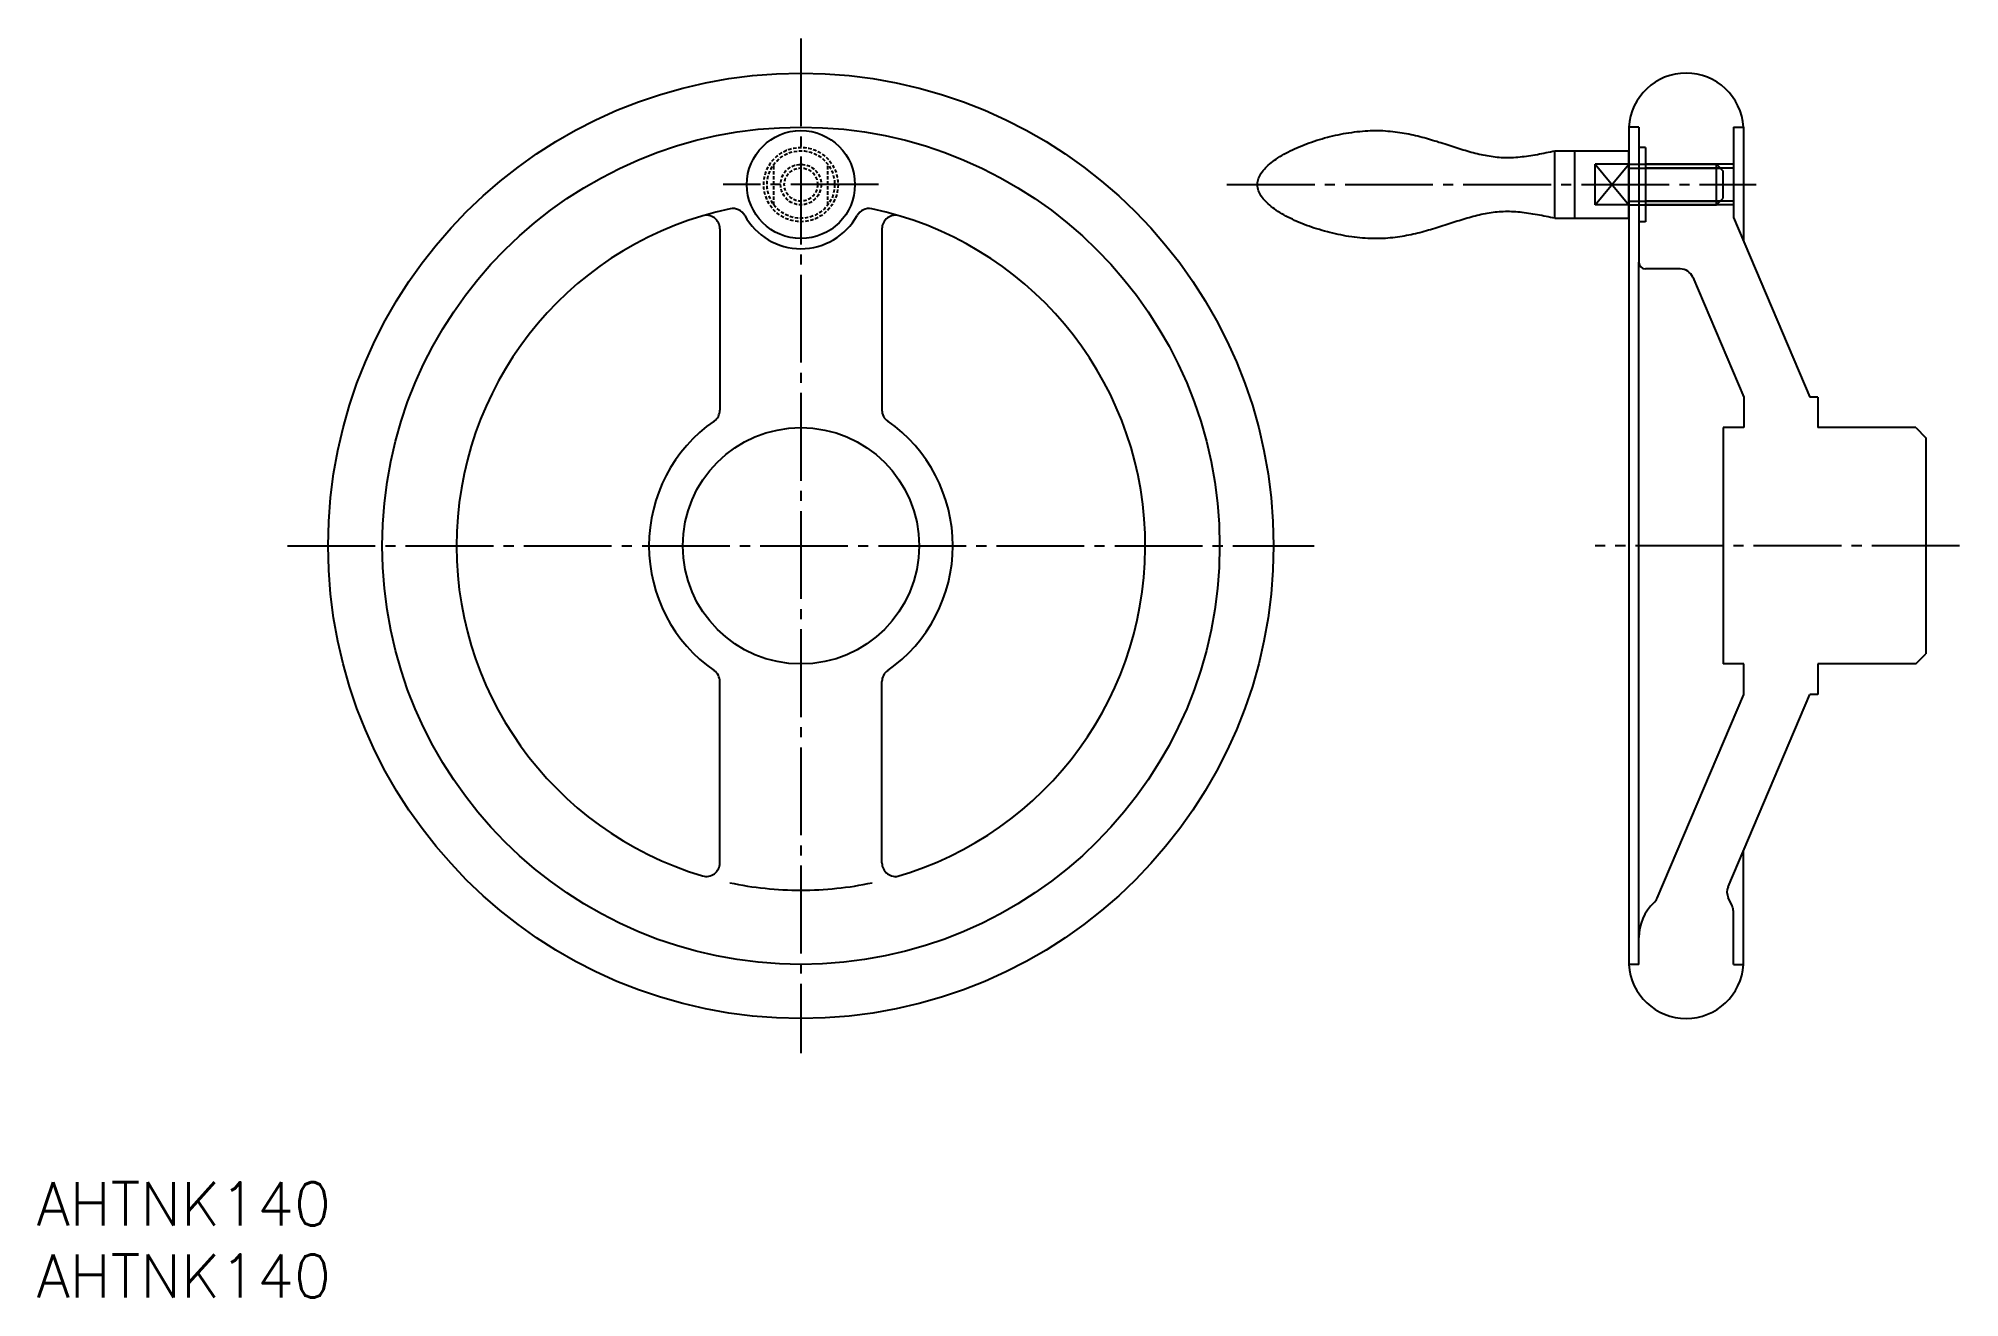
# Model space of a CAD drawing. Extents: x 116 to 400, y 860 to 1046.
import ezdxf

# ---------------------------------------------------------------- set-up
doc = ezdxf.new("R2010")
doc.units = 0
doc.header["$MEASUREMENT"] = 0
doc.linetypes.add('CENTER', pattern=[17.5, 13, -1.5, 1.5, -1.5])
doc.linetypes.add('DASHED', pattern=[0.75, 0.5, -0.25])
doc.layers.get('0').update_dxf_attribs({"linetype": 'CONTINUOUS'})
doc.layers.add('CENTER', color=1, linetype='CENTER')
doc.styles.get("Standard").update_dxf_attribs({"font": 'txt.shx', "bigfont": '@extfont2.shx'})

msp = doc.modelspace()

# ---------------------------------------------------------------- linework, layer by layer
at = {"color": 7, "linetype": 'Continuous'}
for p, q in [((351.15, 1033.3), (351.14, 909.3)), ((352.64, 1033.3), (351.15, 1033.3)), ((352.64, 1033.3), (352.64, 1013.3)), ((366.64, 1033.3), (366.64, 1019.94)), ((366.64, 1033.3), (368.12, 1033.3)), ((368.12, 1033.3), (368.12, 1016.44)), ((353.63, 1030.3), (352.64, 1030.3)), ((353.63, 1030.3), (353.63, 1019.3)), ((340.2, 1029.8), (351.15, 1029.8)), ((340.2, 1019.8), (340.2, 1029.8)), ((343.15, 1019.8), (343.15, 1029.8)), ((351.15, 1027.8), (346.15, 1027.8)), ((346.15, 1021.8), (346.15, 1027.8)), ((351.15, 1019.8), (351.15, 1029.8)), ((351.15, 1027.8), (364.15, 1027.8)), ((366.64, 1027.25), (353.63, 1027.25)), ((364.15, 1027.8), (365.15, 1026.8)), ((364.15, 1021.8), (364.15, 1027.8)), ((365.15, 1022.8), (365.15, 1026.8)), ((351.15, 1021.8), (346.15, 1021.8)), ((351.15, 1021.8), (364.15, 1021.8)), ((366.64, 1022.34), (353.63, 1022.34)), ((364.15, 1021.8), (365.15, 1022.8)), ((340.2, 1019.8), (351.15, 1019.8)), ((353.63, 1019.3), (352.64, 1019.3)), ((366.64, 1019.94), (377.95, 993.3)), ((216.55, 1018.25), (216.55, 991.4)), ((240.55, 1018.25), (240.55, 991.4)), ((352.64, 909.3), (352.64, 1013.3)), ((358.78, 1012.3), (353.64, 1012.3)), ((360.62, 1011.08), (368.17, 993.3)), ((368.17, 993.3), (368.17, 988.8)), ((379.14, 993.3), (377.95, 993.3)), ((379.14, 993.3), (379.14, 988.8)), ((365.14, 988.8), (365.14, 953.8)), ((368.17, 988.8), (365.14, 988.8)), ((393.64, 988.8), (379.14, 988.8)), ((393.64, 988.8), (395.14, 987.3)), ((395.14, 987.3), (395.14, 955.3)), ((368.17, 953.8), (365.14, 953.8)), ((368.17, 949.3), (368.17, 953.8)), ((393.64, 953.8), (379.14, 953.8)), ((379.14, 953.8), (379.14, 949.3)), ((393.64, 953.8), (395.14, 955.3)), ((216.55, 924.34), (216.55, 951.19)), ((240.55, 924.34), (240.55, 951.19)), ((355.36, 919.11), (368.17, 949.3)), ((365.85, 920.81), (377.95, 949.3)), ((379.14, 949.3), (377.95, 949.3)), ((368.12, 909.3), (368.12, 926.15)), ((366.44, 918.01), (365.89, 919.16)), ((366.64, 909.3), (366.64, 917.15)), ((352.64, 909.3), (351.15, 909.3)), ((366.64, 909.3), (368.12, 909.3))]:
    msp.add_line(p, q, dxfattribs=at)
at = {"color": 3, "linetype": 'DASHED'}
for p, q in [((224.55, 1021.8), (224.55, 1027.8)), ((232.55, 1021.8), (232.55, 1027.8))]:
    msp.add_line(p, q, dxfattribs=at)
at = {"color": 3, "linetype": 'Continuous'}
for p, q in [((346.15, 1027.8), (351.15, 1021.8)), ((346.15, 1021.8), (351.15, 1027.8)), ((351.15, 1027.25), (364.69, 1027.25)), ((366.64, 1027.8), (353.63, 1027.8)), ((351.15, 1022.34), (364.69, 1022.34)), ((366.64, 1021.8), (353.63, 1021.8))]:
    msp.add_line(p, q, dxfattribs=at)
at = {"color": 7, "linetype": 'Continuous'}
msp.add_polyline3d([(340.2, 1019.8, 0), (339.88, 1019.86, 0), (339.55, 1019.93, 0), (339.23, 1020, 0), (338.9, 1020.07, 0), (338.58, 1020.13, 0), (338.25, 1020.2, 0), (337.93, 1020.26, 0), (337.61, 1020.32, 0), (337.29, 1020.38, 0), (336.96, 1020.43, 0), (336.64, 1020.48, 0), (336.32, 1020.53, 0), (336, 1020.58, 0), (335.68, 1020.62, 0), (335.36, 1020.66, 0), (335.05, 1020.7, 0), (334.73, 1020.73, 0), (334.42, 1020.75, 0), (334.1, 1020.77, 0), (333.79, 1020.78, 0), (333.48, 1020.79, 0), (333.17, 1020.8, 0), (332.87, 1020.79, 0), (332.56, 1020.78, 0), (332.26, 1020.77, 0), (331.95, 1020.75, 0), (331.65, 1020.72, 0), (331.35, 1020.69, 0), (331.05, 1020.65, 0), (330.75, 1020.61, 0), (330.45, 1020.56, 0), (330.15, 1020.51, 0), (329.86, 1020.46, 0), (329.56, 1020.4, 0), (329.27, 1020.34, 0), (328.97, 1020.27, 0), (328.68, 1020.2, 0), (328.38, 1020.13, 0), (328.09, 1020.05, 0), (327.79, 1019.97, 0), (327.5, 1019.89, 0), (327.2, 1019.81, 0), (326.91, 1019.72, 0), (326.61, 1019.63, 0), (326.32, 1019.54, 0), (326.02, 1019.45, 0), (325.73, 1019.36, 0), (325.43, 1019.26, 0), (325.13, 1019.17, 0), (324.84, 1019.07, 0), (324.54, 1018.97, 0), (324.24, 1018.88, 0), (323.94, 1018.78, 0), (323.63, 1018.68, 0), (323.33, 1018.59, 0), (323.03, 1018.49, 0), (322.72, 1018.39, 0), (322.41, 1018.3, 0), (322.1, 1018.2, 0), (321.79, 1018.11, 0), (321.48, 1018.02, 0), (321.17, 1017.93, 0), (320.85, 1017.84, 0), (320.53, 1017.76, 0), (320.21, 1017.67, 0), (319.89, 1017.59, 0), (319.57, 1017.52, 0), (319.24, 1017.44, 0), (318.91, 1017.37, 0), (318.58, 1017.3, 0), (318.25, 1017.23, 0), (317.91, 1017.17, 0), (317.57, 1017.11, 0), (317.23, 1017.06, 0), (316.88, 1017.01, 0), (316.54, 1016.96, 0), (316.19, 1016.92, 0), (315.83, 1016.89, 0), (315.47, 1016.86, 0), (315.11, 1016.83, 0), (314.75, 1016.81, 0), (314.38, 1016.8, 0), (314.01, 1016.79, 0), (313.64, 1016.79, 0), (313.26, 1016.79, 0), (312.87, 1016.8, 0), (312.49, 1016.82, 0), (312.1, 1016.85, 0), (311.71, 1016.88, 0), (311.31, 1016.91, 0), (310.91, 1016.96, 0), (310.52, 1017, 0), (310.12, 1017.06, 0), (309.71, 1017.12, 0), (309.31, 1017.18, 0), (308.91, 1017.25, 0), (308.51, 1017.33, 0), (308.1, 1017.41, 0), (307.7, 1017.5, 0), (307.3, 1017.59, 0), (306.9, 1017.69, 0), (306.51, 1017.79, 0), (306.11, 1017.89, 0), (305.72, 1018.01, 0), (305.33, 1018.12, 0), (304.94, 1018.24, 0), (304.56, 1018.36, 0), (304.18, 1018.49, 0), (303.8, 1018.62, 0), (303.43, 1018.76, 0), (303.07, 1018.9, 0), (302.71, 1019.04, 0), (302.35, 1019.19, 0), (302.01, 1019.34, 0), (301.66, 1019.49, 0), (301.33, 1019.65, 0), (301, 1019.81, 0), (300.68, 1019.97, 0), (300.37, 1020.14, 0), (300.06, 1020.31, 0), (299.77, 1020.48, 0), (299.48, 1020.65, 0), (299.2, 1020.83, 0), (298.94, 1021.01, 0), (298.68, 1021.19, 0), (298.43, 1021.37, 0), (298.19, 1021.56, 0), (297.97, 1021.75, 0), (297.75, 1021.93, 0), (297.55, 1022.12, 0), (297.36, 1022.32, 0), (297.18, 1022.51, 0), (297.02, 1022.7, 0), (296.87, 1022.9, 0), (296.73, 1023.1, 0), (296.6, 1023.29, 0), (296.49, 1023.49, 0), (296.4, 1023.69, 0), (296.32, 1023.89, 0), (296.25, 1024.09, 0), (296.2, 1024.29, 0), (296.17, 1024.49, 0), (296.15, 1024.7, 0), (296.15, 1024.9, 0), (296.17, 1025.1, 0), (296.2, 1025.3, 0), (296.25, 1025.5, 0), (296.32, 1025.7, 0), (296.4, 1025.9, 0), (296.49, 1026.1, 0), (296.6, 1026.3, 0), (296.73, 1026.5, 0), (296.87, 1026.69, 0), (297.02, 1026.89, 0), (297.18, 1027.08, 0), (297.36, 1027.28, 0), (297.55, 1027.47, 0), (297.75, 1027.66, 0), (297.97, 1027.85, 0), (298.19, 1028.03, 0), (298.43, 1028.22, 0), (298.68, 1028.4, 0), (298.94, 1028.58, 0), (299.2, 1028.76, 0), (299.48, 1028.94, 0), (299.77, 1029.11, 0), (300.06, 1029.28, 0), (300.37, 1029.45, 0), (300.68, 1029.62, 0), (301, 1029.78, 0), (301.33, 1029.94, 0), (301.66, 1030.1, 0), (302.01, 1030.25, 0), (302.35, 1030.4, 0), (302.71, 1030.55, 0), (303.07, 1030.69, 0), (303.43, 1030.83, 0), (303.8, 1030.97, 0), (304.18, 1031.1, 0), (304.56, 1031.23, 0), (304.94, 1031.35, 0), (305.33, 1031.47, 0), (305.72, 1031.59, 0), (306.11, 1031.7, 0), (306.51, 1031.8, 0), (306.9, 1031.91, 0), (307.3, 1032, 0), (307.7, 1032.09, 0), (308.1, 1032.18, 0), (308.51, 1032.26, 0), (308.91, 1032.34, 0), (309.31, 1032.41, 0), (309.71, 1032.47, 0), (310.12, 1032.53, 0), (310.52, 1032.59, 0), (310.91, 1032.64, 0), (311.31, 1032.68, 0), (311.71, 1032.72, 0), (312.1, 1032.75, 0), (312.49, 1032.77, 0), (312.87, 1032.79, 0), (313.26, 1032.8, 0), (313.64, 1032.8, 0), (314.01, 1032.8, 0), (314.38, 1032.79, 0), (314.75, 1032.78, 0), (315.11, 1032.76, 0), (315.47, 1032.73, 0), (315.83, 1032.7, 0), (316.19, 1032.67, 0), (316.54, 1032.63, 0), (316.88, 1032.58, 0), (317.23, 1032.53, 0), (317.57, 1032.48, 0), (317.91, 1032.42, 0), (318.25, 1032.36, 0), (318.58, 1032.29, 0), (318.91, 1032.22, 0), (319.24, 1032.15, 0), (319.57, 1032.08, 0), (319.89, 1032, 0), (320.21, 1031.92, 0), (320.53, 1031.83, 0), (320.85, 1031.75, 0), (321.17, 1031.66, 0), (321.48, 1031.57, 0), (321.79, 1031.48, 0), (322.1, 1031.39, 0), (322.41, 1031.29, 0), (322.72, 1031.2, 0), (323.03, 1031.1, 0), (323.33, 1031.01, 0), (323.63, 1030.91, 0), (323.94, 1030.81, 0), (324.24, 1030.71, 0), (324.54, 1030.62, 0), (324.84, 1030.52, 0), (325.13, 1030.43, 0), (325.43, 1030.33, 0), (325.73, 1030.24, 0), (326.02, 1030.14, 0), (326.32, 1030.05, 0), (326.61, 1029.96, 0), (326.91, 1029.87, 0), (327.2, 1029.79, 0), (327.5, 1029.7, 0), (327.79, 1029.62, 0), (328.09, 1029.54, 0), (328.38, 1029.47, 0), (328.68, 1029.39, 0), (328.97, 1029.32, 0), (329.27, 1029.26, 0), (329.56, 1029.19, 0), (329.86, 1029.13, 0), (330.15, 1029.08, 0), (330.45, 1029.03, 0), (330.75, 1028.98, 0), (331.05, 1028.94, 0), (331.35, 1028.9, 0), (331.65, 1028.87, 0), (331.95, 1028.85, 0), (332.26, 1028.82, 0), (332.56, 1028.81, 0), (332.87, 1028.8, 0), (333.17, 1028.8, 0), (333.48, 1028.8, 0), (333.79, 1028.81, 0), (334.1, 1028.82, 0), (334.42, 1028.84, 0), (334.73, 1028.87, 0), (335.05, 1028.9, 0), (335.36, 1028.93, 0), (335.68, 1028.97, 0), (336, 1029.01, 0), (336.32, 1029.06, 0), (336.64, 1029.11, 0), (336.96, 1029.16, 0), (337.29, 1029.22, 0), (337.61, 1029.27, 0), (337.93, 1029.33, 0), (338.25, 1029.4, 0), (338.58, 1029.46, 0), (338.9, 1029.53, 0), (339.23, 1029.59, 0), (339.55, 1029.66, 0), (339.88, 1029.73, 0), (340.2, 1029.8, 0)], dxfattribs=at)
for centre, radius in [((228.55, 971.3), 70), ((228.55, 971.3), 62), ((228.55, 1024.8), 8), ((228.55, 971.3), 17.5)]:
    msp.add_circle(centre, radius, dxfattribs=at)
at = {"color": 3, "linetype": 'DASHED'}
for radius in [5.5, 5, 3, 2.46]:
    msp.add_circle((228.55, 1024.8), radius, dxfattribs=at)
at = {"color": 7, "linetype": 'Continuous'}
for centre, radius, start, end in [((359.64, 1032.8), 8.5, 3.3723, 176.6277), ((228.55, 971.3), 51, 101.864, 253.3985), ((214.55, 1018.25), 2, 0, 106.6015), ((218.48, 1019.25), 2, 28.8373, 101.864), ((228.55, 1024.8), 9.5, 208.8373, 331.1627), ((238.63, 1019.25), 2, 78.136, 151.1627), ((228.55, 971.3), 51, 285.9586, 78.136), ((242.55, 1018.25), 2, 73.3985, 180), ((353.64, 1013.3), 1, 180, 270), ((358.78, 1010.3), 2, 23, 90), ((214.55, 991.4), 2, 304.8499, 0), ((242.55, 991.4), 2, 180, 235.1501), ((228.55, 971.3), 22.5, 124.8499, 235.1501), ((228.55, 971.3), 22.5, 304.8499, 55.1501), ((214.55, 951.19), 2, 0, 55.1501), ((242.55, 951.19), 2, 124.8499, 180), ((214.55, 924.34), 2, 253.3985, 0), ((242.55, 924.34), 2, 180, 286.6015), ((228.55, 971.3), 51, 258.07, 270), ((228.55, 971.3), 51, 270, 281.93), ((353.52, 919.9), 2, 312.8435, 337), ((367.69, 920.03), 2, 157, 205.552), ((359.64, 913.3), 7, 132.8435, 180), ((364.64, 917.15), 2, 0, 25.552), ((359.64, 909.8), 8.5, 183.3723, 356.6277)]:
    msp.add_arc(centre, radius, start, end, dxfattribs=at)
at = {"layer": 'CENTER', "color": 1, "linetype": 'CENTER'}
for p, q in [((228.55, 1046.44), (228.55, 896.15)), ((240.05, 1024.8), (217.06, 1024.8)), ((291.64, 1024.8), (369.99, 1024.8)), ((152.52, 971.3), (304.58, 971.3)), ((400.14, 971.3), (346.15, 971.3))]:
    msp.add_line(p, q, dxfattribs=at)

# ---------------------------------------------------------------- texts
at = {"color": 7, "linetype": 'Continuous'}
for p in [(115.36, 870.64), (115.36, 859.97)]:
    msp.add_text('AHTNK140', height=6.4, dxfattribs=at).set_placement(p)

doc.saveas('drawing.dxf')
